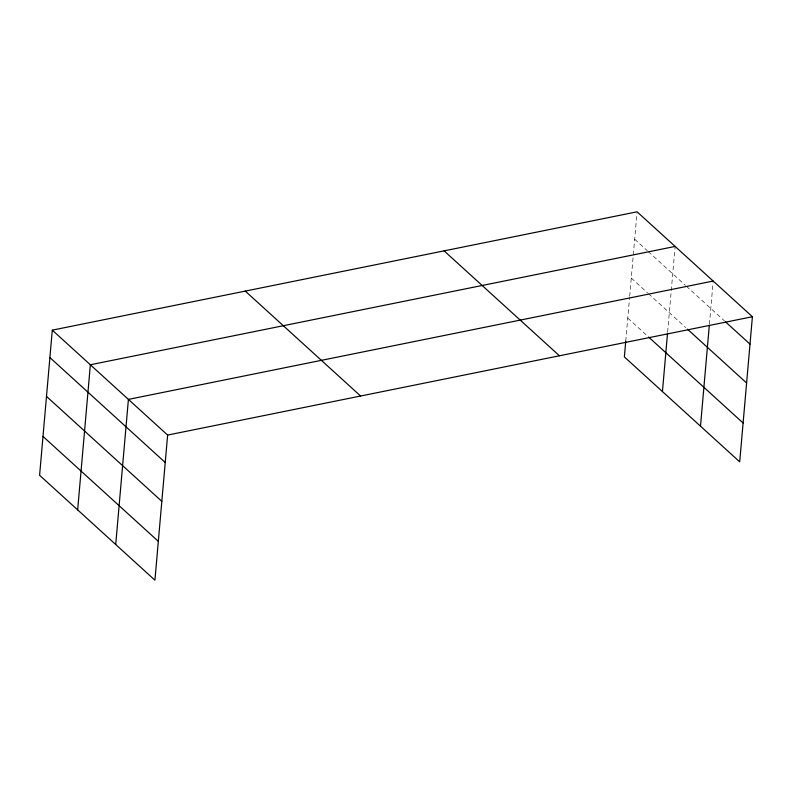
<?xml version="1.0" encoding="UTF-8"?>
<svg xmlns="http://www.w3.org/2000/svg" width="792" height="792" viewBox="0 0 792 792"><rect width="100%" height="100%" fill="white"/><g stroke="black" fill="none" stroke-linecap="round" stroke-linejoin="round"><path stroke-width="0.59" stroke-dasharray="3.96 2.97" d="M625.759 341.144L629.581 297.465M629.689 296.248L636.966 212.999M667.636 332.086L675.13 246.431M709.414 324.245L713.087 282.249M634.679 239.214L647.361 250.757M648.272 251.579L685.417 285.377M686.327 286.209L724.472 320.908M631.274 278.061L647.589 292.901M648.49 293.723L685.644 327.522M627.779 318.087L647.707 336.214"/><path stroke-width="1.19" d="M52.292 330.155L39.6 475.269L154.925 580.189L167.627 435.075L52.292 330.155L637.075 211.81L752.4 316.731L739.708 461.845L624.373 356.925L625.759 341.144M77.656 509.899L90.357 364.775L675.13 246.431M115.711 544.52L128.413 399.396L713.186 281.051M662.439 391.555L667.527 333.303M700.494 426.175L709.305 325.462M167.627 435.075L752.4 316.731M725.383 321.74L750.004 344.134M687.456 329.175L746.599 382.982M648.618 337.046L743.104 423.007M444.094 250.856L559.419 355.776M245.273 291.1L360.598 396.02M49.896 357.568L165.221 462.488M46.5 396.406L161.825 501.326M42.996 436.432L158.321 541.352"/></g></svg>
